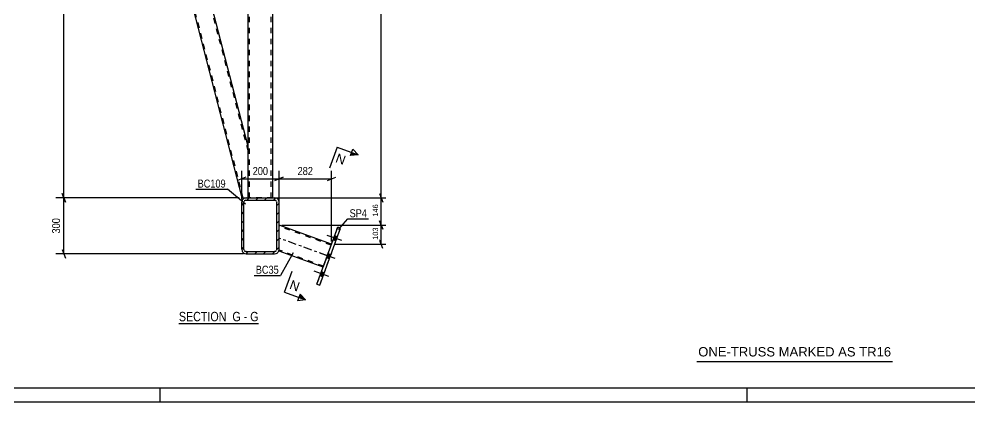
# Model space of a CAD drawing. Header units: millimetres. Extents: x -167 to 1022, y -666 to 175.
# Drawn here: x 341.6 to 681.9, y -666.2 to -529.4 of the extents above; entities that cross this region are included whole.
import ezdxf

# ---------------------------------------------------------------- set-up
doc = ezdxf.new("R2010")
doc.units = ezdxf.units.MM
doc.linetypes.add('DXK_LINE_DOT2', pattern=[3.9198, 1.9599, -1.9599])
doc.linetypes.add('DXK_LINE_DOT3', pattern=[5.9187, 2.979, -0.9799, 0.9799, -0.9799])
doc.styles.add('Arial', font='ARIAL.TTF', dxfattribs={"height": 0.2})
doc.styles.add('Arial Narrow', font='ARIALN.TTF', dxfattribs={"height": 0.2})

# ---------------------------------------------------------------- blocks, each defined once
blk = doc.blocks.new('Unknown-389677493-18 - 47205')
at = {"color": 6, "linetype": 'Continuous'}
blk.add_line((398.84, -638.09), (427.34, -638.09), dxfattribs=at)
at = {"color": 0, "linetype": 'Continuous'}
blk.add_wipeout([(416.94, -637.34), (416.94, -633.84), (398.84, -633.84), (398.84, -637.34)], dxfattribs=at)
at = {"color": 7, "linetype": 'Continuous', "style": 'Arial Narrow'}
blk.add_text('SECTION ', height=3.34, dxfattribs=at).set_placement((398.84, -637.34))
at = {"color": 0, "linetype": 'Continuous'}
blk.add_wipeout([(420.98, -637.34), (420.98, -633.84), (417.99, -633.84), (417.99, -637.34)], dxfattribs=at)
blk.add_wipeout([(423.3, -637.34), (423.3, -633.84), (422.03, -633.84), (422.03, -637.34)], dxfattribs=at)
at = {"color": 7, "linetype": 'Continuous', "style": 'Arial Narrow'}
blk.add_text('G', height=3.34, dxfattribs=at).set_placement((417.99, -637.34))
at = {"color": 0, "linetype": 'Continuous'}
blk.add_wipeout([(427.34, -637.34), (427.34, -633.84), (424.35, -633.84), (424.35, -637.34)], dxfattribs=at)
at = {"color": 7, "linetype": 'Continuous', "style": 'Arial Narrow'}
for s, p in [('-', (422.03, -637.34)), ('G', (424.35, -637.34))]:
    blk.add_text(s, height=3.34, dxfattribs=at).set_placement(p)
blk = doc.blocks.new('Unknown-389677493-14088')
at = {"color": 5, "linetype": 'Continuous'}
for p, q in [((-161.9, -661.17), (1017.1, -661.17)), ((392.1, -666.17), (392.1, -661.17)), ((602.1, -666.17), (602.1, -661.17)), ((-166.9, -666.17), (1022.1, -666.17))]:
    blk.add_line(p, q, dxfattribs=at)
blk = doc.blocks.new('Unknown-389677493-79130')
at = {"color": 7, "linetype": 'Continuous'}
blk.add_line((584.1, -651.67), (654.1, -651.67), dxfattribs=at)
at = {"color": 7, "style": 'Arial'}
blk.add_text('ONE-TRUSS MARKED AS TR16', height=3.3428, dxfattribs=at).set_placement((584.64, -649.92))
blk = doc.blocks.new('Part-389677493-53912 - 47205')
at = {"color": 2, "linetype": 'Continuous'}
for p, q in [((448.25, -624.13), (455.66, -603.77)), ((449.25, -624.49), (456.66, -604.13)), ((456.66, -604.13), (455.66, -603.77)), ((448.25, -624.13), (449.25, -624.49))]:
    blk.add_line(p, q, dxfattribs=at)
at = {"color": 7, "linetype": 'DXK_LINE_DOT2'}
for p, q in [((448.25, -624.13), (455.66, -603.77)), ((449.25, -624.49), (456.66, -604.13))]:
    blk.add_line(p, q, dxfattribs=at)
blk = doc.blocks.new('Part-389677493-47302 - 47205')
at = {"color": 2, "linetype": 'Continuous'}
for p, q in [((423.6, -469.69), (423.6, -400.59)), ((432.4, -469.69), (432.4, -400.59)), ((423.6, -497.7), (423.6, -497.11)), ((432.4, -497.7), (432.4, -497.11)), ((423.6, -577.69), (423.6, -524.15)), ((432.4, -593.25), (432.4, -524.15))]:
    blk.add_line(p, q, dxfattribs=at)
at = {"color": 7, "linetype": 'DXK_LINE_DOT2'}
for p, q in [((432.4, -400.59), (423.6, -400.59)), ((424.13, -593.25), (424.13, -400.59)), ((431.86, -593.25), (431.86, -400.59)), ((423.6, -497.11), (423.6, -469.69)), ((432.4, -497.11), (432.4, -469.69)), ((423.6, -524.15), (423.6, -497.7)), ((432.4, -524.15), (432.4, -497.7)), ((423.6, -593.25), (423.6, -577.69)), ((432.4, -593.25), (423.6, -593.25))]:
    blk.add_line(p, q, dxfattribs=at)
blk = doc.blocks.new('Part-389677493-47317 - 47205')
at = {"linetype": 'Continuous'}
h = blk.add_hatch(dxfattribs=at)
h.set_pattern_fill('', scale=0.7, style=0, pattern_type=0)
h.set_pattern_definition([(45, (421.3288, -611.6546), (-1.57154, 1.57154), [])])
h.paths.add_polyline_path([(421.33, -594.85), (421.33, -611.65), (421.45, -612.27), (421.8, -612.79), (422.32, -613.13), (422.93, -613.25), (433.06, -613.25), (433.67, -613.13), (434.19, -612.79), (434.54, -612.27), (434.66, -611.65), (434.66, -594.85), (434.54, -594.24), (434.19, -593.72), (433.67, -593.38), (433.06, -593.25), (422.93, -593.25), (422.32, -593.38), (421.8, -593.72), (421.45, -594.24)])
h.paths.add_polyline_path([(422.36, -594.29), (422.62, -594.12), (422.93, -594.05), (433.06, -594.05), (433.37, -594.12), (433.63, -594.29), (433.8, -594.55), (433.86, -594.85), (433.86, -611.65), (433.8, -611.96), (433.63, -612.22), (433.37, -612.39), (433.06, -612.45), (422.93, -612.45), (422.62, -612.39), (422.36, -612.22), (422.19, -611.96), (422.13, -611.65), (422.13, -594.85), (422.19, -594.55)])
at = {"color": 2, "linetype": 'Continuous'}
for p, q in [((421.45, -594.24), (421.33, -594.85)), ((421.33, -611.65), (421.33, -594.85)), ((422.13, -594.85), (422.19, -594.55)), ((422.13, -611.65), (422.13, -594.85)), ((422.93, -593.25), (422.32, -593.38)), ((422.62, -594.12), (422.93, -594.05)), ((422.93, -593.25), (433.06, -593.25)), ((422.93, -594.05), (433.06, -594.05)), ((433.67, -593.38), (433.06, -593.25)), ((433.06, -594.05), (433.37, -594.12)), ((433.8, -594.55), (433.86, -594.85)), ((433.86, -611.65), (433.86, -594.85)), ((434.66, -594.85), (434.54, -594.24)), ((434.66, -611.65), (434.66, -594.85)), ((421.33, -611.65), (421.45, -612.27)), ((422.19, -611.96), (422.13, -611.65)), ((422.93, -612.45), (422.62, -612.39)), ((433.37, -612.39), (433.06, -612.45)), ((433.86, -611.65), (433.8, -611.96)), ((434.54, -612.27), (434.66, -611.65)), ((422.32, -613.13), (422.93, -613.25)), ((422.93, -612.45), (433.06, -612.45)), ((422.93, -613.25), (433.06, -613.25)), ((433.06, -613.25), (433.67, -613.13))]:
    blk.add_line(p, q, dxfattribs=at)
for centre, radius, start, end in [((422.93, -594.85), 1.6, 112.5, 157.5), ((422.93, -594.85), 0.8, 112.5, 157.5), ((433.06, -594.85), 0.8, 22.5, 67.5), ((433.06, -594.85), 1.6, 22.5, 67.5), ((422.93, -611.65), 1.6, 202.5, 247.5), ((422.93, -611.65), 0.8, 202.5, 247.5), ((433.06, -611.65), 0.8, 292.5, 337.5), ((433.06, -611.65), 1.6, 292.5, 337.5)]:
    blk.add_arc(centre, radius, start, end, dxfattribs=at)
blk = doc.blocks.new('Part-389677493-53911 - 47205')
at = {"color": 2, "linetype": 'Continuous'}
for p, q in [((434.67, -603.82), (434.67, -602.97)), ((453.46, -609.81), (434.67, -602.97)), ((434.67, -611.49), (434.67, -603.82)), ((434.67, -612.09), (434.67, -611.49)), ((434.67, -612.27), (434.67, -612.09)), ((434.67, -612.34), (434.67, -612.27)), ((450.45, -618.08), (434.67, -612.34))]:
    blk.add_line(p, q, dxfattribs=at)
at = {"color": 7, "linetype": 'DXK_LINE_DOT2'}
for p, q in [((434.67, -612.34), (434.67, -602.97)), ((434.67, -602.97), (434.67, -602.97)), ((453.32, -610.19), (434.67, -603.4)), ((434.67, -603.43), (434.67, -603.4)), ((434.67, -611.81), (434.67, -611.49)), ((450.59, -617.71), (434.67, -611.91)), ((434.67, -612.34), (434.67, -612.34)), ((450.45, -618.08), (453.46, -609.81)), ((450.72, -617.33), (453.19, -610.56))]:
    blk.add_line(p, q, dxfattribs=at)
at = {"color": 7, "linetype": 'DXK_LINE_DOT3'}
blk.add_line((451.95, -613.95), (434.67, -607.65), dxfattribs=at)
blk = doc.blocks.new('Bolt-389677493-53921 - 47205')
at = {"linetype": 'Continuous'}
for points in [[(455.04, -608.58), (455.55, -607.2), (454.54, -606.84), (454.04, -608.22)], [(455.04, -608.58), (455.55, -607.2), (454.54, -606.84), (454.04, -608.22)], [(455.04, -608.58), (455.55, -607.2), (454.54, -606.84), (454.04, -608.22)], [(452.71, -615), (453.21, -613.62), (452.21, -613.26), (451.7, -614.64)], [(452.71, -615), (453.21, -613.62), (452.21, -613.26), (451.7, -614.64)], [(450.37, -621.42), (450.87, -620.04), (449.87, -619.68), (449.37, -621.06)], [(450.37, -621.42), (450.87, -620.04), (449.87, -619.68), (449.37, -621.06)], [(450.37, -621.42), (450.87, -620.04), (449.87, -619.68), (449.37, -621.06)]]:
    blk.add_hatch(color=1, dxfattribs=at).paths.add_polyline_path(points)
at = {"color": 1, "linetype": 'Continuous'}
for p, q in [((457.11, -608.55), (451.91, -606.66)), ((457.11, -608.55), (451.91, -606.66)), ((457.11, -608.55), (451.91, -606.66)), ((455.04, -608.58), (454.04, -608.22)), ((455.04, -608.58), (454.04, -608.22)), ((455.04, -608.58), (454.04, -608.22)), ((455.55, -607.2), (454.54, -606.84)), ((455.55, -607.2), (454.54, -606.84)), ((455.55, -607.2), (454.54, -606.84)), ((454.77, -614.97), (449.57, -613.08)), ((454.77, -614.97), (449.57, -613.08)), ((452.71, -615), (451.7, -614.64)), ((452.71, -615), (451.7, -614.64)), ((453.21, -613.62), (452.21, -613.26)), ((453.21, -613.62), (452.21, -613.26)), ((452.44, -621.39), (447.24, -619.5)), ((452.44, -621.39), (447.24, -619.5)), ((452.44, -621.39), (447.24, -619.5)), ((450.37, -621.42), (449.37, -621.06)), ((450.37, -621.42), (449.37, -621.06)), ((450.37, -621.42), (449.37, -621.06)), ((450.87, -620.04), (449.87, -619.68)), ((450.87, -620.04), (449.87, -619.68)), ((450.87, -620.04), (449.87, -619.68))]:
    blk.add_line(p, q, dxfattribs=at)
blk = doc.blocks.new('Part-389677493-63127 - 47205')
at = {"color": 7, "linetype": 'DXK_LINE_DOT2'}
for p, q in [((379.24, -403.26), (372.94, -405.55)), ((378.86, -403.4), (378.86, -403.4)), ((423.6, -576.48), (378.86, -403.4)), ((372.94, -405.55), (372.94, -405.55)), ((373.35, -405.4), (373.32, -405.41)), ((373.32, -405.41), (373.32, -405.41)), ((421.87, -593.25), (373.32, -405.41)), ((373.41, -405.38), (373.35, -405.4)), ((423.6, -574.89), (423.6, -574.88)), ((423.6, -574.88), (423.6, -574.89)), ((423.6, -574.89), (423.6, -574.89)), ((423.6, -593.25), (423.6, -574.89)), ((423.6, -577.73), (423.6, -574.89)), ((423.6, -578.08), (423.6, -578.08)), ((422.93, -593.25), (423.6, -593.25))]:
    blk.add_line(p, q, dxfattribs=at)
at = {"color": 2, "linetype": 'Continuous'}
for p, q in [((373.7, -405.27), (379.24, -403.26)), ((423.6, -574.88), (379.24, -403.26)), ((372.94, -405.55), (373, -405.52)), ((372.94, -405.55), (372.94, -405.55)), ((421.46, -593.25), (372.94, -405.55)), ((373, -405.52), (373.41, -405.38)), ((373.41, -405.38), (373.7, -405.27)), ((423.6, -593.25), (423.6, -577.73)), ((421.46, -593.25), (422.93, -593.25))]:
    blk.add_line(p, q, dxfattribs=at)
blk = doc.blocks.new('StraightDimension-389677493-54990 - 47205')
at = {"color": 7, "linetype": 'Continuous'}
for p, q in [((470.65, -591.75), (471.85, -594.75)), ((432.86, -593.25), (472.85, -593.25)), ((471.25, -602.97), (471.25, -593.25)), ((471.85, -604.47), (470.65, -601.47)), ((435.67, -602.97), (472.85, -602.97))]:
    blk.add_line(p, q, dxfattribs=at)
at = {"color": 0}
blk.add_wipeout([(470.5, -595.89), (467.7, -595.89), (467.7, -600.34), (470.5, -600.34)], dxfattribs=at)
at = {"color": 3, "style": 'Arial Narrow'}
blk.add_text('146', height=1.909, rotation=90.0002, dxfattribs=at).set_placement((470.1, -599.94))
blk = doc.blocks.new('StraightDimension-389677493-54991 - 47205')
at = {"color": 7, "linetype": 'Continuous'}
for p, q in [((470.65, -601.47), (471.85, -604.47)), ((435.67, -602.97), (472.85, -602.97)), ((471.25, -609.81), (471.25, -602.97)), ((471.85, -611.31), (470.65, -608.31)), ((454.46, -609.81), (472.85, -609.81))]:
    blk.add_line(p, q, dxfattribs=at)
at = {"color": 0}
blk.add_wipeout([(470.5, -604.16), (467.7, -604.16), (467.7, -608.62), (470.5, -608.62)], dxfattribs=at)
at = {"color": 3, "style": 'Arial Narrow'}
blk.add_text('103', height=1.909, rotation=90.0002, dxfattribs=at).set_placement((470.1, -608.22))
blk = doc.blocks.new('StraightDimension-389677493-54989 - 47205')
at = {"color": 7, "linetype": 'Continuous'}
for p, q in [((435.66, -380.88), (472.85, -380.88)), ((471.85, -382.38), (470.65, -379.38)), ((471.25, -593.25), (471.25, -380.88)), ((470.65, -591.75), (471.85, -594.75)), ((432.86, -593.25), (472.85, -593.25))]:
    blk.add_line(p, q, dxfattribs=at)
at = {"color": 0}
blk.add_wipeout([(470.5, -484.23), (467.7, -484.23), (467.7, -489.9), (470.5, -489.9)], dxfattribs=at)
at = {"color": 3, "style": 'Arial Narrow'}
blk.add_text('3186', height=1.909, rotation=90.0002, dxfattribs=at).set_placement((470.1, -489.5))
blk = doc.blocks.new('StraightDimension-389677493-55058 - 47205')
at = {"color": 7, "linetype": 'Continuous'}
for p, q in [((421.33, -593.85), (421.33, -583.61)), ((434.66, -594.41), (434.66, -583.61)), ((422.83, -585.86), (419.83, -587.06)), ((421.33, -586.46), (434.66, -586.46)), ((433.16, -587.06), (436.16, -585.86))]:
    blk.add_line(p, q, dxfattribs=at)
at = {"color": 0}
blk.add_wipeout([(431.34, -585.71), (431.34, -581.51), (424.65, -581.51), (424.65, -585.71)], dxfattribs=at)
at = {"color": 3, "style": 'Arial Narrow'}
blk.add_text('200', height=2.863, dxfattribs=at).set_placement((425.25, -585.11))
blk = doc.blocks.new('StraightDimension-389677493-55057 - 47205')
at = {"color": 7, "linetype": 'Continuous'}
for p, q in [((434.66, -594.41), (434.66, -583.61)), ((453.46, -608.81), (453.46, -583.61)), ((436.16, -585.86), (433.16, -587.06)), ((434.66, -586.46), (453.46, -586.46)), ((451.96, -587.06), (454.96, -585.86))]:
    blk.add_line(p, q, dxfattribs=at)
at = {"color": 0}
blk.add_wipeout([(447.4, -585.71), (447.4, -581.51), (440.72, -581.51), (440.72, -585.71)], dxfattribs=at)
at = {"color": 3, "style": 'Arial Narrow'}
blk.add_text('282', height=2.863, dxfattribs=at).set_placement((441.32, -585.11))
blk = doc.blocks.new('StraightDimension-389677493-76475 - 47205')
at = {"color": 7, "linetype": 'Continuous'}
for p, q in [((358.27, -407.05), (357.07, -404.05)), ((371.94, -405.55), (354.82, -405.55)), ((357.67, -593.25), (357.67, -405.55)), ((357.07, -591.75), (358.27, -594.75)), ((420.46, -593.25), (354.82, -593.25))]:
    blk.add_line(p, q, dxfattribs=at)
at = {"color": 0}
blk.add_wipeout([(356.92, -495.14), (352.72, -495.14), (352.72, -503.66), (356.92, -503.66)], dxfattribs=at)
at = {"color": 3, "style": 'Arial Narrow'}
blk.add_text('2816', height=2.863, rotation=90.0002, dxfattribs=at).set_placement((356.32, -503.06))
blk = doc.blocks.new('StraightDimension-389677493-76476 - 47205')
at = {"color": 7, "linetype": 'Continuous'}
for p, q in [((358.27, -594.75), (357.07, -591.75)), ((420.46, -593.25), (354.82, -593.25)), ((357.67, -613.25), (357.67, -593.25)), ((357.07, -611.75), (358.27, -614.75)), ((421.93, -613.25), (354.82, -613.25))]:
    blk.add_line(p, q, dxfattribs=at)
at = {"color": 0}
blk.add_wipeout([(356.92, -599.91), (352.72, -599.91), (352.72, -606.6), (356.92, -606.6)], dxfattribs=at)
at = {"color": 3, "style": 'Arial Narrow'}
blk.add_text('300', height=2.863, rotation=90.0002, dxfattribs=at).set_placement((356.32, -606))
blk = doc.blocks.new('Mark-389677493-54929 - 47205')
at = {"color": 0}
blk.add_wipeout([(466.13, -600.2), (466.13, -597.2), (459.92, -597.2), (459.92, -600.2)], dxfattribs=at)
blk.add_wipeout([(466.13, -600.2), (466.13, -597.2), (459.92, -597.2), (459.92, -600.2)], dxfattribs=at)
at = {"color": 30, "linetype": 'Continuous'}
for p, q in [((455.9, -604.61), (459.32, -600.8)), ((459.32, -600.8), (466.73, -600.8))]:
    blk.add_line(p, q, dxfattribs=at)
at = {"color": 3, "style": 'Arial Narrow'}
blk.add_text('SP4', height=2.863, dxfattribs=at).set_placement((459.92, -600.2))
blk = doc.blocks.new('Mark-389677493-50402 - 47205')
at = {"color": 0}
blk.add_wipeout([(415.59, -589.6), (415.59, -586.6), (405.54, -586.6), (405.54, -589.6)], dxfattribs=at)
blk.add_wipeout([(415.59, -589.6), (415.59, -586.6), (405.54, -586.6), (405.54, -589.6)], dxfattribs=at)
at = {"color": 30, "linetype": 'Continuous'}
for p in [(404.94, -590.2), (422.69, -595.51)]:
    blk.add_line(p, (416.19, -590.2), dxfattribs=at)
at = {"color": 3, "style": 'Arial Narrow'}
blk.add_text('BC109', height=2.863, dxfattribs=at).set_placement((405.54, -589.6))
blk = doc.blocks.new('Mark-389677493-54926 - 47205')
at = {"color": 0}
blk.add_wipeout([(434.57, -620.37), (434.57, -617.37), (426.35, -617.37), (426.35, -620.37)], dxfattribs=at)
blk.add_wipeout([(434.57, -620.37), (434.57, -617.37), (426.35, -617.37), (426.35, -620.37)], dxfattribs=at)
at = {"color": 30, "linetype": 'Continuous'}
for p in [(439.7, -612.87), (425.75, -620.97)]:
    blk.add_line(p, (435.17, -620.97), dxfattribs=at)
at = {"color": 3, "style": 'Arial Narrow'}
blk.add_text('BC35', height=2.863, dxfattribs=at).set_placement((426.35, -620.37))
blk = doc.blocks.new('SectionMark-389677493-77839 - 47205')
at = {"color": 6, "linetype": 'Continuous'}
for p, q in [((461.04, -575.83), (462.96, -577.86)), ((444.1, -629.67), (441.33, -629.99))]:
    blk.add_line(p, q, dxfattribs=at)
at = {"color": 0, "linetype": 'Continuous'}
for points in [[(457.75, -581.55), (458.95, -578.26), (455.79, -577.11), (454.59, -580.4)], [(441.29, -626.78), (442.49, -623.49), (439.32, -622.34), (438.13, -625.63)]]:
    blk.add_wipeout(points, dxfattribs=at)
at = {"linetype": 'Continuous'}
for points in [[(460.18, -578.18), (460.61, -577), (462.96, -577.86)], [(441.76, -628.81), (442.18, -627.64), (444.1, -629.67)]]:
    blk.add_hatch(color=6, dxfattribs=at).paths.add_polyline_path(points)
at = {"color": 6, "linetype": 'Continuous'}
for p, q in [((455.44, -575.12), (452.71, -582.64)), ((455.44, -575.12), (462.96, -577.86)), ((460.18, -578.18), (461.04, -575.83)), ((462.96, -577.86), (460.18, -578.18)), ((436.59, -626.93), (439.32, -619.41)), ((436.59, -626.93), (444.1, -629.67)), ((442.18, -627.64), (441.33, -629.99)), ((444.1, -629.67), (442.18, -627.64))]:
    blk.add_line(p, q, dxfattribs=at)
at = {"color": 3, "linetype": 'Continuous', "style": 'Arial'}
for p in [(454.59, -580.4), (438.13, -625.63)]:
    blk.add_text('N', height=3.34, rotation=-20.002, dxfattribs=at).set_placement(p)

msp = doc.modelspace()

# ---------------------------------------------------------------- block references
for name in ['Part-389677493-47302 - 47205', 'Part-389677493-63127 - 47205', 'Part-389677493-47317 - 47205', 'Part-389677493-53911 - 47205', 'Part-389677493-53912 - 47205', 'Bolt-389677493-53921 - 47205', 'Unknown-389677493-18 - 47205', 'Unknown-389677493-79130']:
    msp.add_blockref(name, (0, 0))

# ---------------------------------------------------------------- next in the draw order: block references
msp.add_blockref('Unknown-389677493-14088', (0, 0))

# ---------------------------------------------------------------- next in the draw order: block references
msp.add_blockref('StraightDimension-389677493-54990 - 47205', (0, 0))

# ---------------------------------------------------------------- next in the draw order: block references
for name in ['StraightDimension-389677493-54989 - 47205', 'StraightDimension-389677493-54991 - 47205']:
    msp.add_blockref(name, (0, 0))

# ---------------------------------------------------------------- next in the draw order: block references
for name in ['StraightDimension-389677493-55058 - 47205', 'Mark-389677493-54926 - 47205']:
    msp.add_blockref(name, (0, 0))

# ---------------------------------------------------------------- next in the draw order: block references
for name in ['StraightDimension-389677493-76475 - 47205', 'StraightDimension-389677493-55057 - 47205']:
    msp.add_blockref(name, (0, 0))

# ---------------------------------------------------------------- next in the draw order: block references
for name in ['StraightDimension-389677493-76476 - 47205', 'Mark-389677493-54929 - 47205']:
    msp.add_blockref(name, (0, 0))

# ---------------------------------------------------------------- next in the draw order: block references
for name in ['SectionMark-389677493-77839 - 47205', 'Mark-389677493-50402 - 47205']:
    msp.add_blockref(name, (0, 0))

doc.saveas('drawing.dxf')
